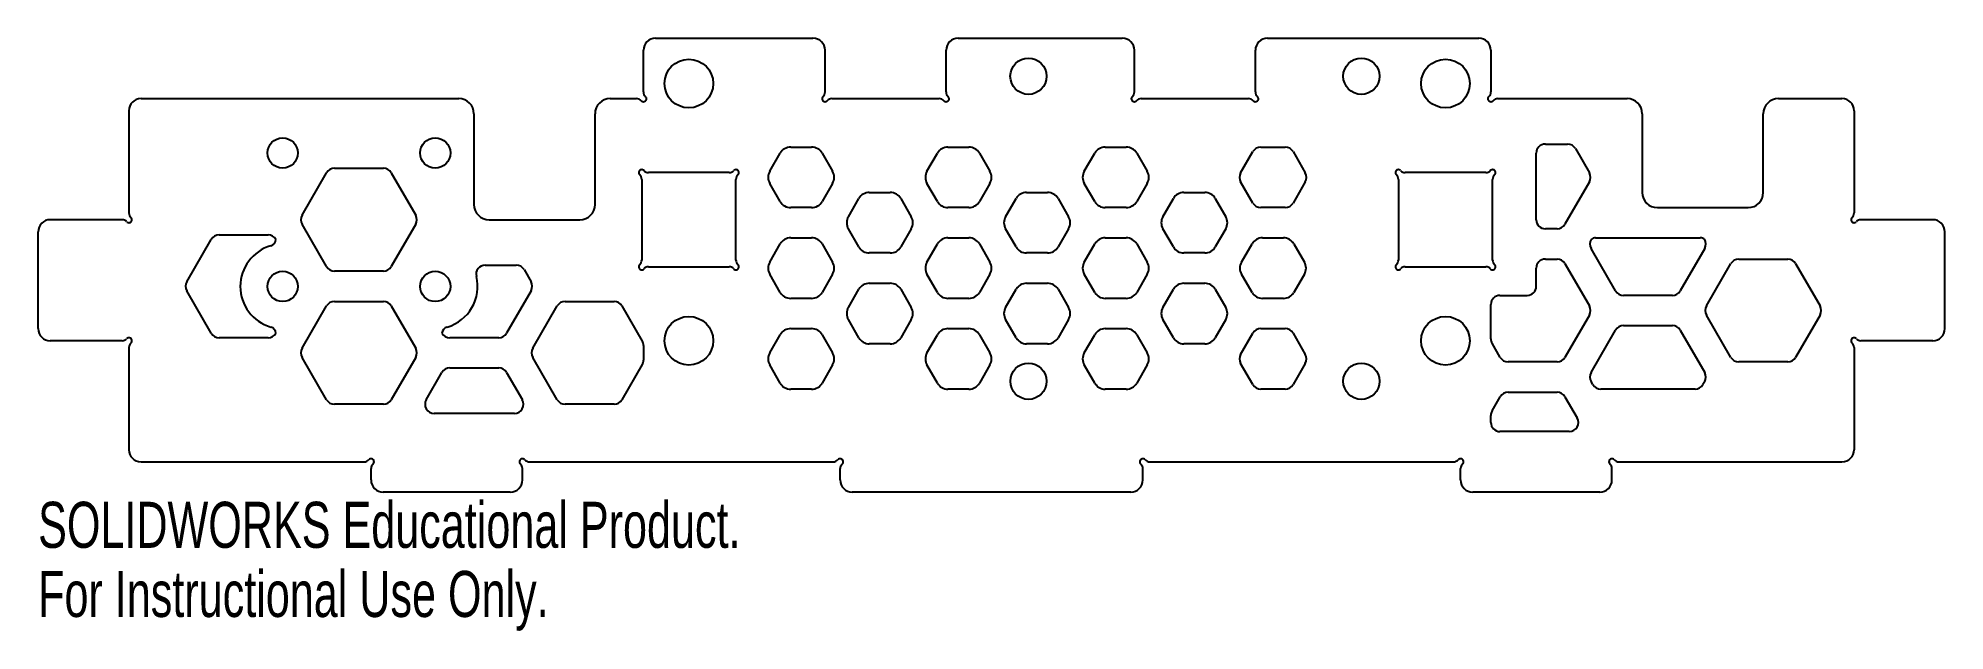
# Model space of a CAD drawing. Header units: inches. Extents: x -3.94 to 3.94, y -0.2 to 2.25.
import ezdxf

# ---------------------------------------------------------------- set-up
doc = ezdxf.new("R2010")
doc.units = ezdxf.units.IN
doc.header["$MEASUREMENT"] = 0
doc.styles.add('SLDTEXTSTYLE0', font='TXT', dxfattribs={"width": 0.7})

msp = doc.modelspace()

# ---------------------------------------------------------------- linework, layer by layer
at = {"color": 7, "linetype": 'Continuous', "lineweight": 25}
for p, q in [((-1.3875, 2.25), (-0.7375, 2.25)), ((-0.1375, 2.25), (0.54, 2.25)), ((1.14, 2.25), (2.0125, 2.25)), ((-1.4375, 2.028), (-1.4375, 2.2)), ((-0.6875, 2.028), (-0.6875, 2.2)), ((-0.1875, 2.028), (-0.1875, 2.2)), ((0.59, 2.028), (0.59, 2.2)), ((1.09, 2.028), (1.09, 2.2)), ((2.0625, 2.2), (2.0625, 2.028)), ((-3.5125, 2), (-2.2, 2)), ((-1.575, 2), (-1.4655, 2)), ((-0.6595, 2), (-0.2155, 2)), ((0.618, 2), (1.062, 2)), ((2.0905, 2), (2.625, 2)), ((3.25, 2), (3.5125, 2)), ((-3.5625, 1.95), (-3.5625, 1.528)), ((-2.1375, 1.9375), (-2.1375, 1.5625)), ((-1.6375, 1.5625), (-1.6375, 1.9375)), ((2.6875, 1.9375), (2.6875, 1.6125)), ((3.1875, 1.6125), (3.1875, 1.9375)), ((3.5625, 1.95), (3.5625, 1.528)), ((2.2875, 1.8125), (2.3792, 1.8125)), ((-0.916, 1.7), (-0.8727, 1.775)), ((-0.8294, 1.8), (-0.7428, 1.8)), ((-0.6995, 1.775), (-0.6562, 1.7)), ((-0.2664, 1.7), (-0.2231, 1.775)), ((-0.1798, 1.8), (-0.0932, 1.8)), ((-0.0499, 1.775), (-0.0066, 1.7)), ((0.3831, 1.7), (0.4264, 1.775)), ((0.4697, 1.8), (0.5563, 1.8)), ((0.5996, 1.775), (0.6429, 1.7)), ((1.029, 1.6938), (1.0795, 1.7812)), ((1.112, 1.8), (1.213, 1.8)), ((1.2455, 1.7812), (1.296, 1.6938)), ((2.25, 1.5), (2.25, 1.775)), ((2.4117, 1.7937), (2.4694, 1.6938)), ((-2.847, 1.5188), (-2.746, 1.6938)), ((-2.7135, 1.7125), (-2.5115, 1.7125)), ((-2.479, 1.6938), (-2.378, 1.5188)), ((-1.4445, 1.6665), (-1.4445, 1.3335)), ((-1.0835, 1.6945), (-1.4165, 1.6945)), ((-1.0555, 1.3335), (-1.0555, 1.6665)), ((1.0795, 1.5688), (1.029, 1.6562)), ((1.296, 1.6562), (1.2455, 1.5688)), ((1.6805, 1.6665), (1.6805, 1.3335)), ((2.0415, 1.6945), (1.7085, 1.6945)), ((2.0695, 1.3335), (2.0695, 1.6665)), ((2.4694, 1.6562), (2.3684, 1.4812)), ((-0.8727, 1.575), (-0.916, 1.65)), ((-0.6562, 1.65), (-0.6995, 1.575)), ((-0.5912, 1.5125), (-0.5479, 1.5875)), ((-0.5046, 1.6125), (-0.418, 1.6125)), ((-0.3747, 1.5875), (-0.3314, 1.5125)), ((-0.2231, 1.575), (-0.2664, 1.65)), ((-0.0066, 1.65), (-0.0499, 1.575)), ((0.0583, 1.5125), (0.1016, 1.5875)), ((0.1449, 1.6125), (0.2315, 1.6125)), ((0.2748, 1.5875), (0.3181, 1.5125)), ((0.4264, 1.575), (0.3831, 1.65)), ((0.6429, 1.65), (0.5996, 1.575)), ((0.7078, 1.5125), (0.7511, 1.5875)), ((0.7944, 1.6125), (0.881, 1.6125)), ((0.9243, 1.5875), (0.9676, 1.5125)), ((-3.5905, 1.5), (-3.8875, 1.5)), ((-2.075, 1.5), (-1.7, 1.5)), ((-0.7428, 1.55), (-0.8294, 1.55)), ((-0.0932, 1.55), (-0.1798, 1.55)), ((0.5563, 1.55), (0.4697, 1.55)), ((1.213, 1.55), (1.112, 1.55)), ((2.75, 1.55), (3.125, 1.55)), ((3.8875, 1.5), (3.5905, 1.5)), ((-3.9375, 1.05), (-3.9375, 1.45)), ((-3.3234, 1.2437), (-3.2223, 1.4187)), ((-3.1899, 1.4375), (-2.9878, 1.4375)), ((-2.746, 1.3062), (-2.847, 1.4812)), ((-2.378, 1.4812), (-2.479, 1.3062)), ((-0.8294, 1.425), (-0.7428, 1.425)), ((-0.5479, 1.3875), (-0.5912, 1.4625)), ((-0.3314, 1.4625), (-0.3747, 1.3875)), ((-0.1798, 1.425), (-0.0932, 1.425)), ((0.1016, 1.3875), (0.0583, 1.4625)), ((0.3181, 1.4625), (0.2748, 1.3875)), ((0.4697, 1.425), (0.5563, 1.425)), ((0.7511, 1.3875), (0.7078, 1.4625)), ((0.9676, 1.4625), (0.9243, 1.3875)), ((1.1192, 1.425), (1.2058, 1.425)), ((2.3359, 1.4625), (2.2875, 1.4625)), ((2.495, 1.425), (2.9274, 1.425)), ((3.9375, 1.05), (3.9375, 1.45)), ((-0.916, 1.325), (-0.8727, 1.4)), ((-0.6995, 1.4), (-0.6562, 1.325)), ((-0.418, 1.3625), (-0.5046, 1.3625)), ((-0.2664, 1.325), (-0.2231, 1.4)), ((-0.0499, 1.4), (-0.0066, 1.325)), ((0.2315, 1.3625), (0.1449, 1.3625)), ((0.3831, 1.325), (0.4264, 1.4)), ((0.5996, 1.4), (0.6429, 1.325)), ((0.881, 1.3625), (0.7944, 1.3625)), ((1.0326, 1.325), (1.0759, 1.4)), ((1.2491, 1.4), (1.2924, 1.325)), ((2.5777, 1.2063), (2.4766, 1.3813)), ((2.9457, 1.3813), (2.8447, 1.2063)), ((-2.5115, 1.2875), (-2.7135, 1.2875)), ((-2.0911, 1.3125), (-1.963, 1.3125)), ((-1.9305, 1.2937), (-1.9016, 1.2437)), ((-1.4165, 1.3055), (-1.0835, 1.3055)), ((-0.8727, 1.2), (-0.916, 1.275)), ((-0.6562, 1.275), (-0.6995, 1.2)), ((-0.2231, 1.2), (-0.2664, 1.275)), ((-0.0066, 1.275), (-0.0499, 1.2)), ((0.4264, 1.2), (0.3831, 1.275)), ((0.6429, 1.275), (0.5996, 1.2)), ((1.0759, 1.2), (1.0326, 1.275)), ((1.2924, 1.275), (1.2491, 1.2)), ((1.7085, 1.3055), (2.0415, 1.3055)), ((2.25, 1.225), (2.25, 1.3)), ((2.2875, 1.3375), (2.3359, 1.3375)), ((2.3684, 1.3188), (2.4694, 1.1438)), ((2.953, 1.1438), (3.054, 1.3188)), ((3.0865, 1.3375), (3.2885, 1.3375)), ((3.321, 1.3188), (3.422, 1.1438)), ((-3.2223, 1.0312), (-3.3234, 1.2063)), ((-1.9016, 1.2063), (-2.0027, 1.0312)), ((-0.5912, 1.1375), (-0.5479, 1.2125)), ((-0.5046, 1.2375), (-0.418, 1.2375)), ((-0.3747, 1.2125), (-0.3314, 1.1375)), ((0.0583, 1.1375), (0.1016, 1.2125)), ((0.1449, 1.2375), (0.2315, 1.2375)), ((0.2748, 1.2125), (0.3181, 1.1375)), ((0.7078, 1.1375), (0.7511, 1.2125)), ((0.7944, 1.2375), (0.881, 1.2375)), ((0.9243, 1.2125), (0.9676, 1.1375)), ((2.1, 1.1875), (2.2125, 1.1875)), ((2.8122, 1.1875), (2.6101, 1.1875)), ((-2.847, 0.9688), (-2.746, 1.1438)), ((-2.7135, 1.1625), (-2.5115, 1.1625)), ((-2.479, 1.1438), (-2.378, 0.9688)), ((-1.8944, 0.9688), (-1.7934, 1.1438)), ((-1.7609, 1.1625), (-1.5588, 1.1625)), ((-1.5264, 1.1438), (-1.4425, 0.9985)), ((-0.7428, 1.175), (-0.8294, 1.175)), ((-0.0932, 1.175), (-0.1798, 1.175)), ((0.5563, 1.175), (0.4697, 1.175)), ((1.2058, 1.175), (1.1192, 1.175)), ((2.0625, 1.0086), (2.0625, 1.15)), ((2.4694, 1.1062), (2.3684, 0.9313)), ((3.054, 0.9313), (2.953, 1.1062)), ((3.422, 1.1062), (3.321, 0.9313)), ((-0.916, 0.95), (-0.8727, 1.025)), ((-0.8294, 1.05), (-0.7428, 1.05)), ((-0.6995, 1.025), (-0.6562, 0.95)), ((-0.5479, 1.0125), (-0.5912, 1.0875)), ((-0.3314, 1.0875), (-0.3747, 1.0125)), ((-0.2664, 0.95), (-0.2231, 1.025)), ((-0.1798, 1.05), (-0.0932, 1.05)), ((-0.0499, 1.025), (-0.0066, 0.95)), ((0.1016, 1.0125), (0.0583, 1.0875)), ((0.3181, 1.0875), (0.2748, 1.0125)), ((0.3831, 0.95), (0.4264, 1.025)), ((0.4697, 1.05), (0.5563, 1.05)), ((0.5996, 1.025), (0.6429, 0.95)), ((0.7511, 1.0125), (0.7078, 1.0875)), ((0.9676, 1.0875), (0.9243, 1.0125)), ((1.029, 0.9437), (1.0795, 1.0312)), ((1.112, 1.05), (1.213, 1.05)), ((1.2455, 1.0312), (1.296, 0.9437)), ((2.4766, 0.8688), (2.5777, 1.0437)), ((2.6101, 1.0625), (2.8122, 1.0625)), ((2.8447, 1.0437), (2.9457, 0.8688)), ((-3.5905, 1), (-3.8875, 1)), ((-3.5625, 0.972), (-3.5625, 0.55)), ((-2.9878, 1.0125), (-3.1899, 1.0125)), ((-2.0351, 1.0125), (-2.2372, 1.0125)), ((-1.4375, 0.9798), (-1.4375, 0.9202)), ((-0.418, 0.9875), (-0.5046, 0.9875)), ((0.2315, 0.9875), (0.1449, 0.9875)), ((0.881, 0.9875), (0.7944, 0.9875)), ((2.1014, 0.9313), (2.0675, 0.9899)), ((3.5625, 0.972), (3.5625, 0.55)), ((3.8875, 1), (3.5905, 1)), ((-2.746, 0.7562), (-2.847, 0.9313)), ((-2.378, 0.9313), (-2.479, 0.7562)), ((-2.3347, 0.7562), (-2.2697, 0.8688)), ((-2.2372, 0.8875), (-2.0351, 0.8875)), ((-2.0027, 0.8688), (-1.9377, 0.7562)), ((-1.7934, 0.7562), (-1.8944, 0.9313)), ((-1.4425, 0.9015), (-1.5264, 0.7562)), ((-0.8727, 0.825), (-0.916, 0.9)), ((-0.6562, 0.9), (-0.6995, 0.825)), ((-0.2231, 0.825), (-0.2664, 0.9)), ((-0.0066, 0.9), (-0.0499, 0.825)), ((0.4264, 0.825), (0.3831, 0.9)), ((0.6429, 0.9), (0.5996, 0.825)), ((1.0795, 0.8187), (1.029, 0.9062)), ((1.296, 0.9062), (1.2455, 0.8187)), ((2.3359, 0.9125), (2.1338, 0.9125)), ((3.2885, 0.9125), (3.0865, 0.9125)), ((-0.7428, 0.8), (-0.8294, 0.8)), ((-0.0932, 0.8), (-0.1798, 0.8)), ((0.5563, 0.8), (0.4697, 0.8)), ((1.213, 0.8), (1.112, 0.8)), ((2.4839, 0.8187), (2.4766, 0.8313)), ((2.906, 0.8), (2.5163, 0.8)), ((2.9457, 0.8313), (2.9385, 0.8187)), ((-2.5115, 0.7375), (-2.7135, 0.7375)), ((-1.5588, 0.7375), (-1.7609, 0.7375)), ((2.0675, 0.7101), (2.1014, 0.7688)), ((2.1338, 0.7875), (2.3359, 0.7875)), ((2.3684, 0.7688), (2.4189, 0.6813)), ((-1.9702, 0.7), (-2.3022, 0.7)), ((2.0625, 0.6625), (2.0625, 0.6914)), ((2.3864, 0.625), (2.1, 0.625)), ((-3.5125, 0.5), (-2.5905, 0.5)), ((-1.9095, 0.5), (-0.653, 0.5)), ((0.653, 0.5), (1.9095, 0.5)), ((2.5905, 0.5), (3.5125, 0.5)), ((-2.5625, 0.425), (-2.5625, 0.472)), ((-1.9375, 0.425), (-1.9375, 0.472)), ((-0.625, 0.425), (-0.625, 0.472)), ((0.625, 0.425), (0.625, 0.472)), ((1.9375, 0.425), (1.9375, 0.472)), ((2.5625, 0.425), (2.5625, 0.472)), ((-1.9875, 0.375), (-2.5125, 0.375)), ((0.575, 0.375), (-0.575, 0.375)), ((2.5125, 0.375), (1.9875, 0.375))]:
    msp.add_line(p, q, dxfattribs=at)
for centre, radius in [((-1.25, 2.0625), 0.1005), ((0.1525, 2.0924), 0.0748), ((1.5275, 2.0924), 0.0747), ((1.875, 2.0625), 0.1005), ((-2.9275, 1.7756), 0.0625), ((-2.2975, 1.7756), 0.0625), ((-2.9275, 1.2244), 0.0625), ((-2.2975, 1.2244), 0.0625), ((-1.25, 1), 0.1005), ((1.875, 1), 0.1005), ((0.1525, 0.8326), 0.0747), ((1.5275, 0.8326), 0.0747)]:
    msp.add_circle(centre, radius, dxfattribs=at)
for centre, radius, start, end in [((-1.3875, 2.2), 0.05, 90, 180), ((-0.7375, 2.2), 0.05, 0, 90), ((-0.1375, 2.2), 0.05, 90, 180), ((0.54, 2.2), 0.05, 0, 90), ((1.14, 2.2), 0.05, 90, 180), ((2.0125, 2.2), 0.05, 0, 90), ((-3.5125, 1.95), 0.05, 90, 180), ((-2.2, 1.9375), 0.0625, 0, 90), ((-1.575, 1.9375), 0.0625, 90, 180), ((-1.4655, 1.975), 0.025, 41.81031, 90), ((-1.4375, 2), 0.0125, 221.81031, 48.18969), ((-1.4125, 2.028), 0.025, 180, 228.18969), ((-0.6875, 2), 0.0125, 131.81031, 318.18969), ((-0.7125, 2.028), 0.025, 311.81031, 0), ((-0.6595, 1.975), 0.025, 90, 138.18969), ((-0.2155, 1.975), 0.025, 41.81031, 90), ((-0.1875, 2), 0.0125, 221.81031, 48.18969), ((-0.1625, 2.028), 0.025, 180, 228.18969), ((0.59, 2), 0.0125, 131.81031, 318.18969), ((0.565, 2.028), 0.025, 311.81031, 0), ((0.618, 1.975), 0.025, 90, 138.18969), ((1.062, 1.975), 0.025, 41.81031, 90), ((1.09, 2), 0.0125, 221.81031, 48.18969), ((1.115, 2.028), 0.025, 180, 228.18969), ((2.0625, 2), 0.0125, 131.81031, 318.18969), ((2.0375, 2.028), 0.025, 311.81031, 360), ((2.0905, 1.975), 0.025, 90, 138.18969), ((2.625, 1.9375), 0.0625, 0, 90), ((3.25, 1.9375), 0.0625, 90, 180), ((3.5125, 1.95), 0.05, 0, 90), ((2.2875, 1.775), 0.0375, 90, 180), ((2.3792, 1.775), 0.0375, 30, 90), ((-0.8294, 1.75), 0.05, 90, 150), ((-0.7428, 1.75), 0.05, 30, 90), ((-0.1798, 1.75), 0.05, 90, 150), ((-0.0932, 1.75), 0.05, 30, 90), ((0.4697, 1.75), 0.05, 90, 150), ((0.5563, 1.75), 0.05, 30, 90), ((1.112, 1.7625), 0.0375, 90, 150), ((1.213, 1.7625), 0.0375, 30, 90), ((-2.7135, 1.675), 0.0375, 90, 150), ((-2.5115, 1.675), 0.0375, 30, 90), ((-1.4445, 1.6945), 0.0125, 41.81031, 228.18969), ((-1.4695, 1.6665), 0.025, 0, 48.18969), ((-1.4165, 1.7195), 0.025, 221.81031, 270), ((-1.0835, 1.7195), 0.025, 270, 318.18969), ((-1.0555, 1.6945), 0.0125, 311.81031, 138.18969), ((-1.0305, 1.6665), 0.025, 131.81031, 180), ((-0.8727, 1.675), 0.05, 150, 210), ((-0.6995, 1.675), 0.05, 330, 30), ((-0.2231, 1.675), 0.05, 150, 210), ((-0.0499, 1.675), 0.05, 330, 30), ((0.4264, 1.675), 0.05, 150, 210), ((0.5996, 1.675), 0.05, 330, 30), ((1.0615, 1.675), 0.0375, 150, 210), ((1.2635, 1.675), 0.0375, 330, 30), ((1.6805, 1.6945), 0.0125, 41.81031, 228.18969), ((1.6555, 1.6665), 0.025, 0, 48.18969), ((1.7085, 1.7195), 0.025, 221.81031, 270), ((2.0415, 1.7195), 0.025, 270, 318.18969), ((2.0695, 1.6945), 0.0125, 311.81031, 138.18969), ((2.0945, 1.6665), 0.025, 131.81031, 180), ((2.4369, 1.675), 0.0375, 330, 30), ((-0.5046, 1.5625), 0.05, 90, 150), ((-0.418, 1.5625), 0.05, 30, 90), ((0.1449, 1.5625), 0.05, 90, 150), ((0.2315, 1.5625), 0.05, 30, 90), ((0.7944, 1.5625), 0.05, 90, 150), ((0.881, 1.5625), 0.05, 30, 90), ((2.75, 1.6125), 0.0625, 180, 270), ((3.125, 1.6125), 0.0625, 270, 0), ((-3.8875, 1.45), 0.05, 90, 180), ((-3.5905, 1.475), 0.025, 41.81031, 90), ((-3.5625, 1.5), 0.0125, 221.81031, 48.18969), ((-3.5375, 1.528), 0.025, 180, 228.18969), ((-2.8146, 1.5), 0.0375, 150, 210), ((-2.4104, 1.5), 0.0375, 330, 30), ((-2.075, 1.5625), 0.0625, 180, 270), ((-1.7, 1.5625), 0.0625, 270, 0), ((-0.8294, 1.6), 0.05, 210, 270), ((-0.7428, 1.6), 0.05, 270, 330), ((-0.5479, 1.4875), 0.05, 150, 210), ((-0.3747, 1.4875), 0.05, 330, 30), ((-0.1798, 1.6), 0.05, 210, 270), ((-0.0932, 1.6), 0.05, 270, 330), ((0.1016, 1.4875), 0.05, 150, 210), ((0.2748, 1.4875), 0.05, 330, 30), ((0.4697, 1.6), 0.05, 210, 270), ((0.5563, 1.6), 0.05, 270, 330), ((0.7511, 1.4875), 0.05, 150, 210), ((0.9243, 1.4875), 0.05, 330, 30), ((1.112, 1.5875), 0.0375, 210, 270), ((1.213, 1.5875), 0.0375, 270, 330), ((2.2875, 1.5), 0.0375, 180, 270), ((3.5625, 1.5), 0.0125, 131.81031, 318.18969), ((3.5375, 1.528), 0.025, 311.81031, 360), ((3.5905, 1.475), 0.025, 90, 138.18969), ((3.8875, 1.45), 0.05, 0, 90), ((-3.1899, 1.4), 0.0375, 90, 150), ((-2.9878, 1.4), 0.0375, 30, 90), ((-2.9852, 1.4211), 0.03, 286.36164, 355.49282), ((-0.8294, 1.375), 0.05, 90, 150), ((-0.7428, 1.375), 0.05, 30, 90), ((-0.1798, 1.375), 0.05, 90, 150), ((-0.0932, 1.375), 0.05, 30, 90), ((0.4697, 1.375), 0.05, 90, 150), ((0.5563, 1.375), 0.05, 30, 90), ((1.1192, 1.375), 0.05, 90, 150), ((1.2058, 1.375), 0.05, 30, 90), ((2.3359, 1.5), 0.0375, 270, 330), ((2.5091, 1.4), 0.0375, 150, 210), ((2.495, 1.395), 0.03, 90, 127.65846), ((2.9274, 1.395), 0.03, 52.34154, 90), ((2.9133, 1.4), 0.0375, 330, 30), ((-2.9275, 1.2244), 0.175, 106.36164, 253.67357), ((-0.5046, 1.4125), 0.05, 210, 270), ((-0.418, 1.4125), 0.05, 270, 330), ((0.1449, 1.4125), 0.05, 210, 270), ((0.2315, 1.4125), 0.05, 270, 330), ((0.7944, 1.4125), 0.05, 210, 270), ((0.881, 1.4125), 0.05, 270, 330), ((-2.7135, 1.325), 0.0375, 210, 270), ((-2.5115, 1.325), 0.0375, 270, 330), ((-2.2975, 1.2244), 0.175, 286.32643, 13.77285), ((-2.0911, 1.275), 0.0375, 90, 193.77285), ((-1.963, 1.275), 0.0375, 30, 90), ((-1.4445, 1.3055), 0.0125, 131.81031, 318.18969), ((-1.4695, 1.3335), 0.025, 311.81031, 0), ((-1.4165, 1.2805), 0.025, 90, 138.18969), ((-1.0835, 1.2805), 0.025, 41.81031, 90), ((-1.0555, 1.3055), 0.0125, 221.81031, 48.18969), ((-1.0305, 1.3335), 0.025, 180, 228.18969), ((-0.8727, 1.3), 0.05, 150, 210), ((-0.6995, 1.3), 0.05, 330, 30), ((-0.2231, 1.3), 0.05, 150, 210), ((-0.0499, 1.3), 0.05, 330, 30), ((0.4264, 1.3), 0.05, 150, 210), ((0.5996, 1.3), 0.05, 330, 30), ((1.0759, 1.3), 0.05, 150, 210), ((1.2491, 1.3), 0.05, 330, 30), ((1.6805, 1.3055), 0.0125, 131.81031, 318.18969), ((1.6555, 1.3335), 0.025, 311.81031, 0), ((1.7085, 1.2805), 0.025, 90, 138.18969), ((2.0415, 1.2805), 0.025, 41.81031, 90), ((2.0695, 1.3055), 0.0125, 221.81031, 48.18969), ((2.0945, 1.3335), 0.025, 180, 228.18969), ((2.2875, 1.3), 0.0375, 90, 180), ((2.3359, 1.3), 0.0375, 30, 90), ((3.0865, 1.3), 0.0375, 90, 150), ((3.2885, 1.3), 0.0375, 30, 90), ((-3.2909, 1.225), 0.0375, 150, 210), ((-1.9341, 1.225), 0.0375, 330, 30), ((-0.8294, 1.225), 0.05, 210, 270), ((-0.7428, 1.225), 0.05, 270, 330), ((-0.5046, 1.1875), 0.05, 90, 150), ((-0.418, 1.1875), 0.05, 30, 90), ((-0.1798, 1.225), 0.05, 210, 270), ((-0.0932, 1.225), 0.05, 270, 330), ((0.1449, 1.1875), 0.05, 90, 150), ((0.2315, 1.1875), 0.05, 30, 90), ((0.4697, 1.225), 0.05, 210, 270), ((0.5563, 1.225), 0.05, 270, 330), ((0.7944, 1.1875), 0.05, 90, 150), ((0.881, 1.1875), 0.05, 30, 90), ((1.1192, 1.225), 0.05, 210, 270), ((1.2058, 1.225), 0.05, 270, 330), ((2.1, 1.15), 0.0375, 90, 180), ((2.2125, 1.225), 0.0375, 270, 0), ((2.6101, 1.225), 0.0375, 210, 270), ((2.8122, 1.225), 0.0375, 270, 330), ((-2.7135, 1.125), 0.0375, 90, 150), ((-2.5115, 1.125), 0.0375, 30, 90), ((-1.7609, 1.125), 0.0375, 90, 150), ((-1.5588, 1.125), 0.0375, 30, 90), ((-0.5479, 1.1125), 0.05, 150, 210), ((-0.3747, 1.1125), 0.05, 330, 30), ((0.1016, 1.1125), 0.05, 150, 210), ((0.2748, 1.1125), 0.05, 330, 30), ((0.7511, 1.1125), 0.05, 150, 210), ((0.9243, 1.1125), 0.05, 330, 30), ((2.4369, 1.125), 0.0375, 330, 30), ((2.9854, 1.125), 0.0375, 150, 210), ((3.3896, 1.125), 0.0375, 330, 30), ((-3.8875, 1.05), 0.05, 180, 270), ((-3.1899, 1.05), 0.0375, 210, 270), ((-2.9878, 1.05), 0.0375, 270, 330), ((-2.9851, 1.0277), 0.03, 6.84223, 73.67357), ((-2.2399, 1.0277), 0.03, 106.32643, 173.15777), ((-2.2372, 1.05), 0.0375, 210, 270), ((-2.0351, 1.05), 0.0375, 270, 330), ((-0.8294, 1), 0.05, 90, 150), ((-0.7428, 1), 0.05, 30, 90), ((-0.1798, 1), 0.05, 90, 150), ((-0.0932, 1), 0.05, 30, 90), ((0.4697, 1), 0.05, 90, 150), ((0.5563, 1), 0.05, 30, 90), ((1.112, 1.0125), 0.0375, 90, 150), ((1.213, 1.0125), 0.0375, 30, 90), ((2.6101, 1.025), 0.0375, 90, 150), ((2.8122, 1.025), 0.0375, 30, 90), ((3.8875, 1.05), 0.05, 270, 0), ((-3.5905, 1.025), 0.025, 270, 318.18969), ((-3.5625, 1), 0.0125, 311.81031, 138.18969), ((-3.5375, 0.972), 0.025, 131.81031, 180), ((-2.8146, 0.95), 0.0375, 150, 210), ((-2.4104, 0.95), 0.0375, 330, 30), ((-1.8619, 0.95), 0.0375, 150, 210), ((-1.475, 0.9798), 0.0375, 0, 30), ((-0.8727, 0.925), 0.05, 150, 210), ((-0.6995, 0.925), 0.05, 330, 30), ((-0.5046, 1.0375), 0.05, 210, 270), ((-0.418, 1.0375), 0.05, 270, 330), ((-0.2231, 0.925), 0.05, 150, 210), ((-0.0499, 0.925), 0.05, 330, 30), ((0.1449, 1.0375), 0.05, 210, 270), ((0.2315, 1.0375), 0.05, 270, 330), ((0.4264, 0.925), 0.05, 150, 210), ((0.5996, 0.925), 0.05, 330, 30), ((0.7944, 1.0375), 0.05, 210, 270), ((0.881, 1.0375), 0.05, 270, 330), ((2.1, 1.0086), 0.0375, 180, 210), ((3.5625, 1), 0.0125, 41.81031, 228.18969), ((3.5375, 0.972), 0.025, 0, 48.18969), ((3.5905, 1.025), 0.025, 221.81031, 270), ((-2.2372, 0.85), 0.0375, 90, 150), ((-2.0351, 0.85), 0.0375, 30, 90), ((-1.475, 0.9202), 0.0375, 330, 0), ((1.0615, 0.925), 0.0375, 150, 210), ((1.2635, 0.925), 0.0375, 330, 30), ((2.1338, 0.95), 0.0375, 210, 270), ((2.3359, 0.95), 0.0375, 270, 330), ((2.5091, 0.85), 0.0375, 150, 210), ((2.9133, 0.85), 0.0375, 330, 30), ((3.0865, 0.95), 0.0375, 210, 270), ((3.2885, 0.95), 0.0375, 270, 330), ((-0.8294, 0.85), 0.05, 210, 270), ((-0.7428, 0.85), 0.05, 270, 330), ((-0.1798, 0.85), 0.05, 210, 270), ((-0.0932, 0.85), 0.05, 270, 330), ((0.4697, 0.85), 0.05, 210, 270), ((0.5563, 0.85), 0.05, 270, 330), ((1.112, 0.8375), 0.0375, 210, 270), ((1.213, 0.8375), 0.0375, 270, 330), ((2.3359, 0.75), 0.0375, 30, 90), ((2.5163, 0.8375), 0.0375, 210, 270), ((2.906, 0.8375), 0.0375, 270, 330), ((-2.7135, 0.775), 0.0375, 210, 270), ((-2.5115, 0.775), 0.0375, 270, 330), ((-2.3022, 0.7375), 0.0375, 150, 270), ((-1.9702, 0.7375), 0.0375, 270, 30), ((-1.7609, 0.775), 0.0375, 210, 270), ((-1.5588, 0.775), 0.0375, 270, 330), ((2.1, 0.6914), 0.0375, 150, 180), ((2.1338, 0.75), 0.0375, 90, 150), ((2.1, 0.6625), 0.0375, 180, 270), ((2.3864, 0.6625), 0.0375, 270, 30), ((-3.5125, 0.55), 0.05, 180, 270), ((-2.5905, 0.525), 0.025, 270, 318.18969), ((-2.5625, 0.5), 0.0125, 311.81031, 138.18969), ((-2.5375, 0.472), 0.025, 131.81031, 180), ((-1.9375, 0.5), 0.0125, 41.81031, 228.18969), ((-1.9625, 0.472), 0.025, 0, 48.18969), ((-1.9095, 0.525), 0.025, 221.81031, 270), ((-0.653, 0.525), 0.025, 270, 318.18969), ((-0.625, 0.5), 0.0125, 311.81031, 138.18969), ((-0.6, 0.472), 0.025, 131.81031, 180), ((0.625, 0.5), 0.0125, 41.81031, 228.18969), ((0.6, 0.472), 0.025, 0, 48.18969), ((0.653, 0.525), 0.025, 221.81031, 270), ((1.9095, 0.525), 0.025, 270, 318.18969), ((1.9375, 0.5), 0.0125, 311.81031, 138.18969), ((1.9625, 0.472), 0.025, 131.81031, 180), ((2.5625, 0.5), 0.0125, 41.81031, 228.18969), ((2.5375, 0.472), 0.025, 0, 48.18969), ((2.5905, 0.525), 0.025, 221.81031, 270), ((3.5125, 0.55), 0.05, 270, 0), ((-2.5125, 0.425), 0.05, 180, 270), ((-1.9875, 0.425), 0.05, 270, 0), ((-0.575, 0.425), 0.05, 180, 270), ((0.575, 0.425), 0.05, 270, 0), ((1.9875, 0.425), 0.05, 180, 270), ((2.5125, 0.425), 0.05, 270, 0)]:
    msp.add_arc(centre, radius, start, end, dxfattribs=at)

# ---------------------------------------------------------------- texts
at = {"color": 7, "linetype": 'Continuous', "char_height": 0.1903, "attachment_point": 1, "style": 'SLDTEXTSTYLE0'}
for s, insert in [('SOLIDWORKS Educational Product.', (-3.9375, 0.3349)), ('For Instructional Use Only.', (-3.9375, 0.0494))]:
    msp.add_mtext(s, dxfattribs=dict(at, insert=insert))

doc.saveas('drawing.dxf')
